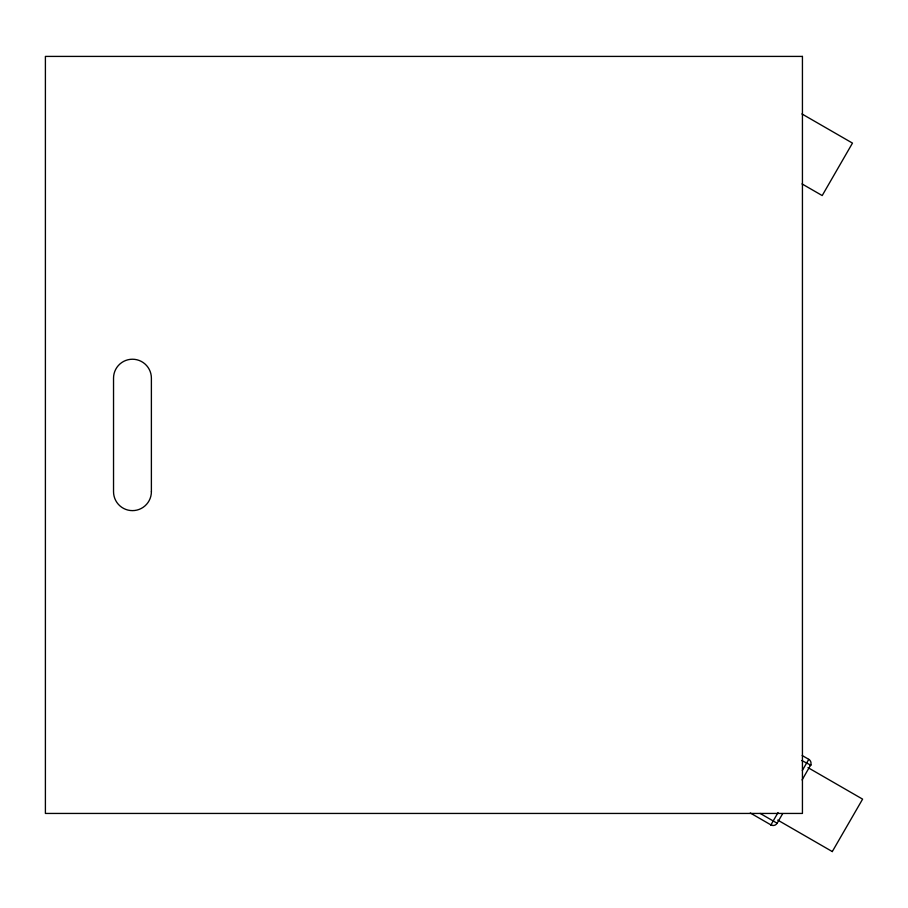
<?xml version="1.0" encoding="UTF-8"?>
<svg xmlns="http://www.w3.org/2000/svg" width="908" height="908" viewBox="0 0 908 908"><rect width="100%" height="100%" fill="white"/><g stroke="black" fill="none" stroke-linecap="round" stroke-linejoin="round"><path stroke-width="1.36" d="M802.105 779.961L810.526 765.194M801.753 760.529L810.594 765.058M802.173 755.524L808.767 759.326A4.54 4.54 0 0 1 810.424 765.535L810.662 764.945M810.424 765.535L810.719 764.842M771.017 824.736L778.054 812.547M802.332 770.472L808.744 759.372M750.292 812.989L770.926 824.895A4.54 4.54 0 0 0 777.135 823.238L782.685 813.613M832.295 851.568L862.6 799.131L807.995 767.623M771.267 824.997L771.732 825.259M771.403 825.066L771.687 825.236M771.516 825.134L770.926 824.895L771.618 825.19M801.923 113.931L852.476 143.101L822.205 195.561L802.025 183.915M777.725 820.083L832.33 851.59M760.166 813.443L777.135 823.238M802.434 56.41L45.4 56.41L45.4 813.443L802.434 813.443L802.434 56.41M151.386 491.705L151.386 378.148A18.92 18.92 0 0 0 132.454 359.228A18.92 18.92 0 0 0 113.534 378.148L113.534 491.705A18.92 18.92 0 0 0 132.454 510.625A18.92 18.92 0 0 0 151.386 491.705"/></g></svg>
